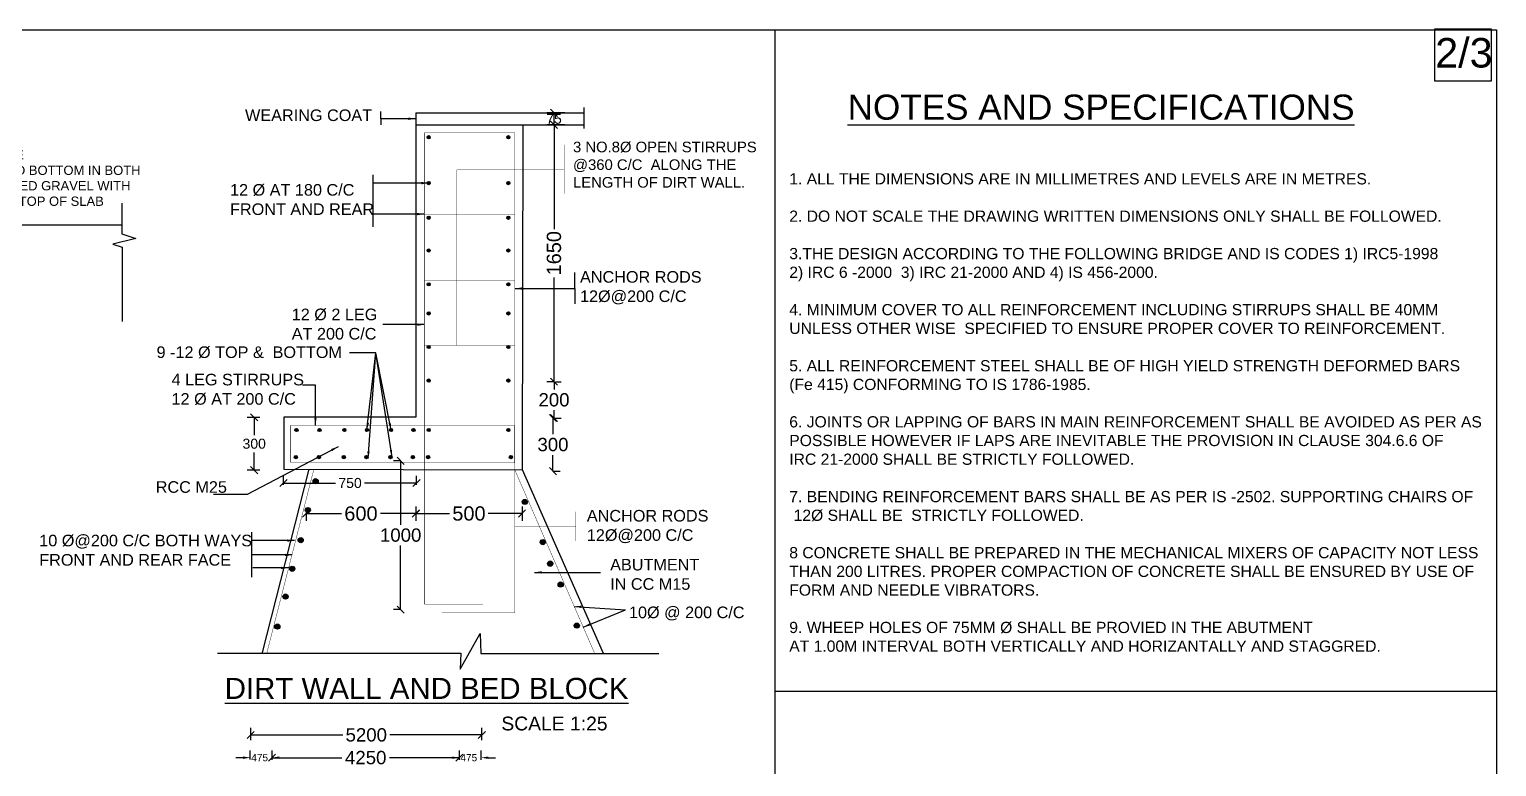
# Model space of a CAD drawing. Header units: inches. Extents: x 19265.7 to 19362, y 19045.1 to 19108.4.
# Drawn here: x 19325.24 to 19361.94, y 19089.98 to 19108.45 of the extents above; entities that cross this region are included whole.
import ezdxf

# ---------------------------------------------------------------- set-up
doc = ezdxf.new("R2010")
doc.units = ezdxf.units.IN
doc.header["$MEASUREMENT"] = 0
for name, color, linetype in [('DIMENSION', 255, 'Continuous'), ('DRAWING', 2, 'Continuous'), ('HATCH', 7, 'Continuous'), ('TEXT', 255, 'Continuous')]:
    doc.layers.add(name, color=color, linetype=linetype)
doc.styles.get("Standard").update_dxf_attribs({"font": 'arial.ttf'})
doc.dimstyles.get("Standard").update_dxf_attribs({"dimtxt": 0.18, "dimasz": 0.18, "dimexe": 0.18, "dimexo": 0.0625, "dimgap": 0.09, "dimtad": 0, "dimtih": 1, "dimtoh": 1, "dimdec": 4, "dimzin": 0, "dimdsep": 46, "dimtxsty": 'Standard', "dimcen": 0.09, "dimadec": 0, "dimazin": 0, "dimtfac": 1, "dimtdec": 4, "dimtofl": 0, "dimtmove": 0, "dimatfit": 3, "dimfxl": 1, "dimtolj": 1, "dimtzin": 0, "dimarcsym": 0})

# ---------------------------------------------------------------- blocks, each defined once
blk = doc.blocks.new('_Oblique')
at = {"color": 0, "linetype": 'ByBlock', "lineweight": -2}
blk.add_line((-0.5, -0.5), (0.5, 0.5), dxfattribs=at)
blk = doc.blocks.new('*D67')
at = {"layer": 'Defpoints', "color": 0, "transparency": 16777216}
for p in [(19338.284, 19098.713), (19338.339, 19098.713), (19338.284, 19097.382)]:
    blk.add_point(p, dxfattribs=at)
at = {"layer": 'DIMENSION', "color": 0, "lineweight": -2, "transparency": 16777216}
for p, q in [((19338.339, 19098.713), (19338.339, 19098.308)), ((19338.346, 19098.713), (19338.519, 19098.713)), ((19338.339, 19097.382), (19338.339, 19097.787)), ((19338.346, 19097.382), (19338.519, 19097.382))]:
    blk.add_line(p, q, dxfattribs=at)
at = {"layer": 'DIMENSION', "color": 0, "lineweight": -2, "transparency": 16777216, "xscale": 0.18, "yscale": 0.18, "zscale": 0.18}
for p, rotation in [((19338.339, 19098.713), 90), ((19338.339, 19097.382), 270)]:
    blk.add_blockref('_Oblique', p, dxfattribs=dict(at, rotation=rotation))
at = {"layer": 'DIMENSION', "color": 0, "transparency": 16777216, "insert": (19338.339, 19098.048), "char_height": 0.3333, "attachment_point": 5}
blk.add_mtext('\\A1;300', dxfattribs=at)
blk = doc.blocks.new('*D68')
at = {"layer": 'Defpoints', "color": 0, "transparency": 16777216}
for p in [(19338.339, 19099.623), (19338.365, 19099.623), (19338.339, 19098.713)]:
    blk.add_point(p, dxfattribs=at)
at = {"layer": 'DIMENSION', "color": 0, "lineweight": -2, "transparency": 16777216}
for p, q in [((19338.365, 19099.623), (19338.365, 19099.428)), ((19338.401, 19099.623), (19338.545, 19099.623)), ((19338.365, 19098.713), (19338.365, 19098.908)), ((19338.401, 19098.713), (19338.545, 19098.713))]:
    blk.add_line(p, q, dxfattribs=at)
at = {"layer": 'DIMENSION', "color": 0, "lineweight": -2, "transparency": 16777216, "xscale": 0.18, "yscale": 0.18, "zscale": 0.18}
for p, rotation in [((19338.365, 19099.623), 90), ((19338.365, 19098.713), 270)]:
    blk.add_blockref('_Oblique', p, dxfattribs=dict(at, rotation=rotation))
at = {"layer": 'DIMENSION', "color": 0, "transparency": 16777216, "insert": (19338.365, 19099.168), "char_height": 0.3333, "attachment_point": 5}
blk.add_mtext('\\A1;200', dxfattribs=at)
blk = doc.blocks.new('*D69')
at = {"layer": 'Defpoints', "color": 0, "transparency": 16777216}
for p in [(19338.365, 19106.056), (19338.412, 19106.056), (19338.414, 19099.623)]:
    blk.add_point(p, dxfattribs=at)
at = {"layer": 'DIMENSION', "color": 0, "lineweight": -2, "transparency": 16777216}
for p, q in [((19338.349, 19106.056), (19338.185, 19106.056)), ((19338.365, 19106.056), (19338.365, 19103.446)), ((19338.365, 19099.623), (19338.365, 19102.234)), ((19338.352, 19099.623), (19338.185, 19099.623))]:
    blk.add_line(p, q, dxfattribs=at)
at = {"layer": 'DIMENSION', "color": 0, "lineweight": -2, "transparency": 16777216, "xscale": 0.18, "yscale": 0.18, "zscale": 0.18}
for p, rotation in [((19338.365, 19106.056), 90), ((19338.365, 19099.623), 270)]:
    blk.add_blockref('_Oblique', p, dxfattribs=dict(at, rotation=rotation))
at = {"layer": 'DIMENSION', "color": 0, "transparency": 16777216, "insert": (19338.365, 19102.84), "char_height": 0.3571, "attachment_point": 5, "rotation": 90}
blk.add_mtext('\\A1;1650', dxfattribs=at)
blk = doc.blocks.new('*D70')
at = {"layer": 'Defpoints', "color": 0, "transparency": 16777216}
for p in [(19338.365, 19106.353), (19338.7, 19106.353), (19338.7, 19106.056)]:
    blk.add_point(p, dxfattribs=at)
at = {"layer": 'DIMENSION', "color": 0, "lineweight": -2, "transparency": 16777216}
for p, q in [((19338.638, 19106.353), (19338.185, 19106.353)), ((19338.638, 19106.056), (19338.185, 19106.056)), ((19338.365, 19106.056), (19338.365, 19106.353))]:
    blk.add_line(p, q, dxfattribs=at)
at = {"layer": 'DIMENSION', "color": 0, "lineweight": -2, "transparency": 16777216, "xscale": 0.18, "yscale": 0.18, "zscale": 0.18}
for p, rotation in [((19338.365, 19106.353), 90), ((19338.365, 19106.056), 270)]:
    blk.add_blockref('_Oblique', p, dxfattribs=dict(at, rotation=rotation))
at = {"layer": 'DIMENSION', "color": 0, "transparency": 16777216, "insert": (19338.365, 19106.205), "char_height": 0.25, "attachment_point": 5}
blk.add_mtext('\\A1;75', dxfattribs=at)
blk = doc.blocks.new('*D71')
at = {"layer": 'Defpoints', "color": 0, "transparency": 16777216}
for p in [(19331.071, 19098.731), (19330.866, 19097.407), (19331.071, 19097.407)]:
    blk.add_point(p, dxfattribs=at)
at = {"layer": 'DIMENSION', "color": 0, "lineweight": -2, "transparency": 16777216}
for p, q in [((19331.008, 19098.731), (19330.686, 19098.731)), ((19330.866, 19098.731), (19330.866, 19098.287)), ((19330.866, 19097.407), (19330.866, 19097.851)), ((19331.008, 19097.407), (19330.686, 19097.407))]:
    blk.add_line(p, q, dxfattribs=at)
at = {"layer": 'DIMENSION', "color": 0, "lineweight": -2, "transparency": 16777216, "xscale": 0.18, "yscale": 0.18, "zscale": 0.18}
for p, rotation in [((19330.866, 19098.731), 90), ((19330.866, 19097.407), 270)]:
    blk.add_blockref('_Oblique', p, dxfattribs=dict(at, rotation=rotation))
at = {"layer": 'DIMENSION', "color": 0, "transparency": 16777216, "insert": (19330.866, 19098.069), "char_height": 0.25, "attachment_point": 5}
blk.add_mtext('\\A1;300', dxfattribs=at)
blk = doc.blocks.new('*D72')
at = {"layer": 'Defpoints', "color": 0, "transparency": 16777216}
for p in [(19331.599, 19096.975), (19334.928, 19097.086), (19334.928, 19096.975)]:
    blk.add_point(p, dxfattribs=at)
at = {"layer": 'DIMENSION', "color": 0, "lineweight": -2, "transparency": 16777216}
for p, q in [((19331.599, 19097.037), (19331.599, 19097.266)), ((19334.928, 19097.037), (19334.928, 19097.266)), ((19331.599, 19097.086), (19332.899, 19097.086)), ((19334.928, 19097.086), (19333.628, 19097.086))]:
    blk.add_line(p, q, dxfattribs=at)
at = {"layer": 'DIMENSION', "color": 0, "lineweight": -2, "transparency": 16777216, "xscale": 0.18, "yscale": 0.18, "zscale": 0.18, "rotation": 180}
blk.add_blockref('_Oblique', (19331.599, 19097.086), dxfattribs=at)
at = {"layer": 'DIMENSION', "color": 0, "lineweight": -2, "transparency": 16777216, "xscale": 0.18, "yscale": 0.18, "zscale": 0.18}
blk.add_blockref('_Oblique', (19334.928, 19097.086), dxfattribs=at)
at = {"layer": 'DIMENSION', "color": 0, "transparency": 16777216, "insert": (19333.264, 19097.086), "char_height": 0.25, "attachment_point": 5}
blk.add_mtext('\\A1;750', dxfattribs=at)
blk = doc.blocks.new('*D73')
at = {"layer": 'Defpoints', "color": 0, "transparency": 16777216}
for p in [(19334.594, 19097.644), (19334.529, 19093.917), (19334.594, 19093.917)]:
    blk.add_point(p, dxfattribs=at)
at = {"layer": 'DIMENSION', "color": 0, "lineweight": -2, "transparency": 16777216}
for p, q in [((19334.532, 19097.644), (19334.349, 19097.644)), ((19334.529, 19097.644), (19334.529, 19096.041)), ((19334.529, 19093.917), (19334.529, 19095.52)), ((19334.532, 19093.917), (19334.349, 19093.917))]:
    blk.add_line(p, q, dxfattribs=at)
at = {"layer": 'DIMENSION', "color": 0, "lineweight": -2, "transparency": 16777216, "xscale": 0.18, "yscale": 0.18, "zscale": 0.18}
for p, rotation in [((19334.529, 19097.644), 90), ((19334.529, 19093.917), 270)]:
    blk.add_blockref('_Oblique', p, dxfattribs=dict(at, rotation=rotation))
at = {"layer": 'DIMENSION', "color": 0, "transparency": 16777216, "insert": (19334.529, 19095.781), "char_height": 0.3333, "attachment_point": 5}
blk.add_mtext('\\A1;1000', dxfattribs=at)
blk = doc.blocks.new('*D74')
at = {"layer": 'Defpoints', "color": 0, "transparency": 16777216}
for p in [(19332.164, 19096.508), (19334.909, 19096.508), (19334.909, 19096.321)]:
    blk.add_point(p, dxfattribs=at)
at = {"layer": 'DIMENSION', "color": 0, "lineweight": -2, "transparency": 16777216}
for p, q in [((19332.164, 19096.446), (19332.164, 19096.141)), ((19332.164, 19096.321), (19333.051, 19096.321)), ((19334.909, 19096.321), (19334.021, 19096.321)), ((19334.909, 19096.446), (19334.909, 19096.141))]:
    blk.add_line(p, q, dxfattribs=at)
at = {"layer": 'DIMENSION', "color": 0, "lineweight": -2, "transparency": 16777216, "xscale": 0.18, "yscale": 0.18, "zscale": 0.18, "rotation": 180}
blk.add_blockref('_Oblique', (19332.164, 19096.321), dxfattribs=at)
at = {"layer": 'DIMENSION', "color": 0, "lineweight": -2, "transparency": 16777216, "xscale": 0.18, "yscale": 0.18, "zscale": 0.18}
blk.add_blockref('_Oblique', (19334.909, 19096.321), dxfattribs=at)
at = {"layer": 'DIMENSION', "color": 0, "transparency": 16777216, "insert": (19333.536, 19096.321), "char_height": 0.3571, "attachment_point": 5}
blk.add_mtext('\\A1;600', dxfattribs=at)
blk = doc.blocks.new('*D75')
at = {"layer": 'Defpoints', "color": 0, "transparency": 16777216}
for p in [(19334.909, 19096.563), (19337.566, 19096.563), (19337.566, 19096.322)]:
    blk.add_point(p, dxfattribs=at)
at = {"layer": 'DIMENSION', "color": 0, "lineweight": -2, "transparency": 16777216}
for p, q in [((19334.909, 19096.5), (19334.909, 19096.142)), ((19337.566, 19096.5), (19337.566, 19096.142)), ((19334.909, 19096.322), (19335.754, 19096.322)), ((19337.566, 19096.322), (19336.721, 19096.322))]:
    blk.add_line(p, q, dxfattribs=at)
at = {"layer": 'DIMENSION', "color": 0, "lineweight": -2, "transparency": 16777216, "xscale": 0.18, "yscale": 0.18, "zscale": 0.18, "rotation": 180}
blk.add_blockref('_Oblique', (19334.909, 19096.322), dxfattribs=at)
at = {"layer": 'DIMENSION', "color": 0, "lineweight": -2, "transparency": 16777216, "xscale": 0.18, "yscale": 0.18, "zscale": 0.18}
blk.add_blockref('_Oblique', (19337.566, 19096.322), dxfattribs=at)
at = {"layer": 'DIMENSION', "color": 0, "transparency": 16777216, "insert": (19336.237, 19096.322), "char_height": 0.3571, "attachment_point": 5}
blk.add_mtext('\\A1;500', dxfattribs=at)
blk = doc.blocks.new('*D84')
at = {"layer": 'Defpoints', "color": 0, "transparency": 16777216}
for p in [(19336.561, 19090.779), (19330.778, 19090.587), (19336.561, 19090.587)]:
    blk.add_point(p, dxfattribs=at)
at = {"layer": 'DIMENSION', "color": 0, "lineweight": -2, "transparency": 16777216}
for p, q in [((19330.778, 19090.649), (19330.778, 19090.959)), ((19330.778, 19090.779), (19333.082, 19090.779)), ((19336.561, 19090.779), (19334.257, 19090.779)), ((19336.561, 19090.649), (19336.561, 19090.959))]:
    blk.add_line(p, q, dxfattribs=at)
at = {"layer": 'DIMENSION', "color": 0, "lineweight": -2, "transparency": 16777216, "xscale": 0.18, "yscale": 0.18, "zscale": 0.18, "rotation": 180}
blk.add_blockref('_Oblique', (19330.778, 19090.779), dxfattribs=at)
at = {"layer": 'DIMENSION', "color": 0, "lineweight": -2, "transparency": 16777216, "xscale": 0.18, "yscale": 0.18, "zscale": 0.18}
blk.add_blockref('_Oblique', (19336.561, 19090.779), dxfattribs=at)
at = {"layer": 'DIMENSION', "color": 0, "transparency": 16777216, "insert": (19333.669, 19090.779), "char_height": 0.3333, "attachment_point": 5}
blk.add_mtext('\\A1;5200', dxfattribs=at)
blk = doc.blocks.new('*D85')
at = {"layer": 'Defpoints', "color": 0, "transparency": 16777216}
for p in [(19331.312, 19090.092), (19335.998, 19090.21), (19335.998, 19090.092)]:
    blk.add_point(p, dxfattribs=at)
at = {"layer": 'DIMENSION', "color": 0, "lineweight": -2, "transparency": 16777216}
for p, q in [((19331.312, 19090.155), (19331.312, 19090.39)), ((19335.998, 19090.155), (19335.998, 19090.39)), ((19331.312, 19090.21), (19333.061, 19090.21)), ((19335.998, 19090.21), (19334.248, 19090.21))]:
    blk.add_line(p, q, dxfattribs=at)
at = {"layer": 'DIMENSION', "color": 0, "lineweight": -2, "transparency": 16777216, "xscale": 0.18, "yscale": 0.18, "zscale": 0.18, "rotation": 180}
blk.add_blockref('_Oblique', (19331.312, 19090.21), dxfattribs=at)
at = {"layer": 'DIMENSION', "color": 0, "lineweight": -2, "transparency": 16777216, "xscale": 0.18, "yscale": 0.18, "zscale": 0.18}
blk.add_blockref('_Oblique', (19335.998, 19090.21), dxfattribs=at)
at = {"layer": 'DIMENSION', "color": 0, "transparency": 16777216, "insert": (19333.655, 19090.21), "char_height": 0.3333, "attachment_point": 5}
blk.add_mtext('\\A1;4250', dxfattribs=at)
blk = doc.blocks.new('*D86')
at = {"layer": 'Defpoints', "color": 0, "transparency": 16777216}
for p in [(19335.998, 19090.097), (19336.543, 19090.209), (19336.543, 19090.097)]:
    blk.add_point(p, dxfattribs=at)
at = {"layer": 'DIMENSION', "color": 0, "lineweight": -2, "transparency": 16777216}
for p, q in [((19335.998, 19090.16), (19335.998, 19090.389)), ((19336.543, 19090.16), (19336.543, 19090.389)), ((19335.818, 19090.209), (19335.638, 19090.209)), ((19336.723, 19090.209), (19336.903, 19090.209))]:
    blk.add_line(p, q, dxfattribs=at)
at = {"layer": 'DIMENSION', "color": 0, "transparency": 16777216}
for points in [[(19335.818, 19090.239), (19335.818, 19090.179), (19335.998, 19090.209)], [(19336.723, 19090.239), (19336.723, 19090.179), (19336.543, 19090.209)]]:
    blk.add_solid(points, dxfattribs=at)
at = {"layer": 'DIMENSION', "color": 0, "transparency": 16777216, "insert": (19336.234, 19090.209), "char_height": 0.18, "attachment_point": 5}
blk.add_mtext('\\A1;475', dxfattribs=at)
blk = doc.blocks.new('*D87')
at = {"layer": 'Defpoints', "color": 0, "transparency": 16777216}
for p in [(19330.766, 19090.099), (19331.312, 19090.21), (19331.312, 19090.099)]:
    blk.add_point(p, dxfattribs=at)
at = {"layer": 'DIMENSION', "color": 0, "lineweight": -2, "transparency": 16777216}
for p, q in [((19330.766, 19090.161), (19330.766, 19090.39)), ((19331.312, 19090.161), (19331.312, 19090.39)), ((19330.586, 19090.21), (19330.406, 19090.21)), ((19331.492, 19090.21), (19331.672, 19090.21))]:
    blk.add_line(p, q, dxfattribs=at)
at = {"layer": 'DIMENSION', "color": 0, "transparency": 16777216}
for points in [[(19330.586, 19090.24), (19330.586, 19090.18), (19330.766, 19090.21)], [(19331.492, 19090.24), (19331.492, 19090.18), (19331.312, 19090.21)]]:
    blk.add_solid(points, dxfattribs=at)
at = {"layer": 'DIMENSION', "color": 0, "transparency": 16777216, "insert": (19331.002, 19090.21), "char_height": 0.18, "attachment_point": 5}
blk.add_mtext('\\A1;475', dxfattribs=at)

msp = doc.modelspace()

# ---------------------------------------------------------------- hatches: boundary and pattern name
at = {"layer": 'HATCH'}
for points in [[(19335.27131, 19105.74484, 1), (19335.1896, 19105.74484, 1)], [(19337.26406, 19105.74484, 1), (19337.18235, 19105.74484, 1)], [(19335.27131, 19104.59582, 1), (19335.1896, 19104.59582, 1)], [(19337.26406, 19104.59582, 1), (19337.18235, 19104.59582, 1)], [(19335.27131, 19103.72842, 1), (19335.1896, 19103.72842, 1)], [(19337.26406, 19103.72842, 1), (19337.18235, 19103.72842, 1)], [(19335.27131, 19102.90847, 1), (19335.1896, 19102.90847, 1)], [(19337.26406, 19102.90847, 1), (19337.18235, 19102.90847, 1)], [(19335.27131, 19102.06135, 1), (19335.1896, 19102.06135, 1)], [(19337.26406, 19102.06135, 1), (19337.18235, 19102.06135, 1)], [(19335.27131, 19101.33314, 1), (19335.1896, 19101.33314, 1)], [(19337.26406, 19101.33314, 1), (19337.18235, 19101.33314, 1)], [(19335.27131, 19100.49193, 1), (19335.1896, 19100.49193, 1)], [(19337.26406, 19100.49193, 1), (19337.18235, 19100.49193, 1)], [(19335.27131, 19099.65254, 1), (19335.1896, 19099.65254, 1)], [(19337.26406, 19099.65254, 1), (19337.18235, 19099.65254, 1)], [(19331.96295, 19098.41349, 1), (19331.88124, 19098.41349, 1)], [(19332.53998, 19098.41349, 1), (19332.45827, 19098.41349, 1)], [(19333.16197, 19098.41349, 1), (19333.08027, 19098.41349, 1)], [(19333.72803, 19098.41349, 1), (19333.64632, 19098.41349, 1)], [(19334.32897, 19098.41349, 1), (19334.24726, 19098.41349, 1)], [(19334.88966, 19098.41349, 1), (19334.80795, 19098.41349, 1)], [(19335.27131, 19098.41349, 1), (19335.1896, 19098.41349, 1)], [(19337.26406, 19098.41349, 1), (19337.18235, 19098.41349, 1)], [(19331.94781, 19097.7348, 1), (19331.8661, 19097.7348, 1)], [(19332.52484, 19097.7348, 1), (19332.44313, 19097.7348, 1)], [(19333.14683, 19097.7348, 1), (19333.06513, 19097.7348, 1)], [(19333.71289, 19097.7348, 1), (19333.63118, 19097.7348, 1)], [(19334.31383, 19097.7348, 1), (19334.23212, 19097.7348, 1)], [(19334.87452, 19097.7348, 1), (19334.79281, 19097.7348, 1)], [(19335.25617, 19097.7348, 1), (19335.17446, 19097.7348, 1)], [(19337.32697, 19097.7348, 1), (19337.24526, 19097.7348, 1)]]:
    msp.add_hatch(color=256, dxfattribs=at).paths.add_polyline_path(points)
h = msp.add_hatch(color=256, dxfattribs=at)
edge = h.paths.add_edge_path()
edge.add_arc((19332.40253, 19097.13247), 0.0645, 0, 360)
h = msp.add_hatch(color=256, dxfattribs=at)
edge = h.paths.add_edge_path()
edge.add_arc((19337.63455, 19096.6134), 0.0645, 0, 360)
h = msp.add_hatch(color=256, dxfattribs=at)
edge = h.paths.add_edge_path()
edge.add_arc((19332.20738, 19096.40994), 0.0645, 0, 360)
h = msp.add_hatch(color=256, dxfattribs=at)
edge = h.paths.add_edge_path()
edge.add_arc((19332.02903, 19095.65599), 0.0645, 0, 360)
h = msp.add_hatch(color=256, dxfattribs=at)
edge = h.paths.add_edge_path()
edge.add_arc((19338.08666, 19095.60583), 0.0645, 0, 360)
h = msp.add_hatch(color=256, dxfattribs=at)
edge = h.paths.add_edge_path()
edge.add_arc((19338.26954, 19095.06671), 0.0645, 0, 360)
h = msp.add_hatch(color=256, dxfattribs=at)
edge = h.paths.add_edge_path()
edge.add_arc((19331.81794, 19094.9393), 0.0645, 0, 360)
h = msp.add_hatch(color=256, dxfattribs=at)
edge = h.paths.add_edge_path()
edge.add_arc((19331.65047, 19094.24231), 0.0645, 0, 360)
h = msp.add_hatch(color=256, dxfattribs=at)
edge = h.paths.add_edge_path()
edge.add_arc((19338.53093, 19094.54462), 0.0645, 0, 360)
h = msp.add_hatch(color=256, dxfattribs=at)
edge = h.paths.add_edge_path()
edge.add_arc((19331.44551, 19093.49105), 0.0645, 0, 360)
h = msp.add_hatch(color=256, dxfattribs=at)
edge = h.paths.add_edge_path()
edge.add_arc((19338.93514, 19093.5162), 0.0645, 0, 360)

# ---------------------------------------------------------------- linework, layer by layer
at = {"layer": 'DIMENSION'}
for points in [[(19343.88602, 19108.4331), (19343.88602, 19091.87621)], [(19343.88602, 19091.87621), (19361.94423, 19091.87621)]]:
    msp.add_lwpolyline(points, dxfattribs=at)
msp.add_lwpolyline([(19361.81512, 19108.44603), (19360.39258, 19108.44603), (19360.39258, 19107.15405), (19361.81512, 19107.15405)], close=True, dxfattribs=at)
at = {"layer": 'DIMENSION', "ltscale": 0.02}
msp.add_lwpolyline([(19343.88602, 19091.87621), (19343.88602, 19058.66706)], dxfattribs=at)
at = {"layer": 'DRAWING'}
msp.add_line((19338.88751, 19101.95514), (19338.88751, 19102.36044), dxfattribs=at)
msp.add_lwpolyline([(19361.94423, 19045.12123), (19265.7442, 19045.12123), (19265.7442, 19108.4331), (19361.94423, 19108.4331)], close=True, dxfattribs=at)
for points in [[(19334.03325, 19106.20783), (19334.03325, 19106.39248)], [(19334.90537, 19106.35288), (19334.90537, 19098.73865), (19331.60415, 19098.73865), (19331.60415, 19097.43517), (19337.57489, 19097.41515)], [(19334.90537, 19106.35288), (19339.11304, 19106.35288)], [(19334.90537, 19106.05641), (19337.59581, 19106.05641)], [(19334.90537, 19106.05641), (19339.11304, 19106.05641)], [(19339.60278, 19092.81515), (19337.57489, 19097.41515), (19337.59581, 19106.05641)], [(19333.83494, 19104.80368), (19333.83494, 19103.4987)], [(19327.55133, 19104.0915), (19327.55133, 19103.32234), (19327.90233, 19103.21), (19327.33119, 19103.06591), (19327.56566, 19102.98787), (19327.56566, 19101.13474)], [(19324.92698, 19103.54925), (19327.55133, 19103.54925)], [(19331.06102, 19092.80953), (19332.24343, 19097.43303)], [(19330.79868, 19095.85627), (19330.79868, 19094.73327)], [(19329.95067, 19092.82965), (19336.03667, 19092.82965), (19336.01673, 19092.42338), (19336.51521, 19093.31979), (19336.53515, 19092.81515), (19340.99043, 19092.81515)]]:
    msp.add_lwpolyline(points, dxfattribs=at)
at = {"layer": 'DRAWING', "color": 0}
msp.add_lwpolyline([(19339.11304, 19106.48587), (19339.11304, 19105.96227)], dxfattribs=at)
at = {"layer": 'DRAWING', "const_width": 0.01}
for points in [[(19335.12162, 19094.05585), (19335.12162, 19105.85674), (19337.38427, 19105.85674), (19337.38427, 19093.83535), (19335.55193, 19093.83535)], [(19335.93168, 19100.53125), (19335.93168, 19104.92621), (19338.61992, 19104.92621), (19338.61992, 19104.33398), (19338.61992, 19105.55494)], [(19335.12162, 19103.81972), (19337.38427, 19103.81972)], [(19335.12162, 19102.15145), (19337.38427, 19102.15145)], [(19335.12162, 19100.53245), (19337.38427, 19100.53245)], [(19337.38427, 19097.58572), (19337.37575, 19097.60604)], [(19331.18187, 19092.82965), (19332.35903, 19097.43264)], [(19339.3765, 19092.83429), (19337.38427, 19097.41579)], [(19337.38427, 19095.99205), (19338.913, 19095.99205), (19338.913, 19096.3655), (19338.913, 19095.63801)], [(19335.12162, 19094.05585), (19336.58598, 19094.05585)]]:
    msp.add_lwpolyline(points, dxfattribs=at)
msp.add_lwpolyline([(19331.76893, 19098.52627), (19337.37575, 19098.52627), (19337.37575, 19097.60604), (19331.76893, 19097.60604)], close=True, dxfattribs=at)
at = {"layer": 'DRAWING'}
for centre in [(19335.23045, 19105.74484), (19337.22321, 19105.74484), (19335.23045, 19104.59582), (19337.22321, 19104.59582), (19335.23045, 19103.72842), (19337.22321, 19103.72842), (19335.23045, 19102.90847), (19337.22321, 19102.90847), (19335.23045, 19102.06135), (19337.22321, 19102.06135), (19335.23045, 19101.33314), (19337.22321, 19101.33314), (19335.23045, 19100.49193), (19337.22321, 19100.49193), (19335.23045, 19099.65254), (19337.22321, 19099.65254), (19331.9221, 19098.41349), (19332.49913, 19098.41349), (19333.12112, 19098.41349), (19333.68717, 19098.41349), (19334.28811, 19098.41349), (19334.8488, 19098.41349), (19335.23045, 19098.41349), (19337.22321, 19098.41349), (19331.90696, 19097.7348), (19332.48399, 19097.7348), (19333.10598, 19097.7348), (19333.67203, 19097.7348), (19334.27297, 19097.7348), (19334.83367, 19097.7348), (19335.21531, 19097.7348), (19337.28611, 19097.7348)]:
    msp.add_circle(centre, 0.04085, dxfattribs=at)
at = {"layer": 'HATCH'}
for centre in [(19332.40253, 19097.13247), (19337.63455, 19096.6134), (19332.20738, 19096.40994), (19332.02903, 19095.65599), (19338.08514, 19095.60596), (19338.27003, 19095.06788), (19331.81794, 19094.9393), (19331.65047, 19094.24231), (19338.53093, 19094.54462), (19331.44551, 19093.49105), (19338.93514, 19093.5162)]:
    msp.add_circle(centre, 0.0645, dxfattribs=at)

# ---------------------------------------------------------------- texts
at = {"layer": 'TEXT'}
for s, height, p in [('%%UDIRT WALL AND BED BLOCK', 0.5268042, (19330.12859, 19091.68132)), ('SCALE 1:25', 0.3456, (19337.04812, 19090.89242))]:
    msp.add_text(s, height=height, dxfattribs=at).set_placement(p)
for s, insert, char_height, width, attachment_point in [('2/3', (19361.12505, 19108.22868), 0.739278, 31.683339, 2), ('{\\LNOTES AND SPECIFICATIONS}', (19352.04995, 19106.81151), 0.6283862, 26.9308381, 2), ('{\\fArial|b0|i0|c0|p32;WEARING COAT}', (19330.6375, 19106.44007), 0.290304, 7.6778496, 1), ('{\\fArial|b0|i0|c0|p32;APPROACH SLAB IN RCC M30 GRADE\\PWITH 12 TOR AT 150 C/C ON TOP AND BOTTOM IN BOTH\\PWAYS OVER 225 TH WELL COMPACTED GRAVEL WITH\\P75TH WEARING COAT IN CC M30 ON TOP OF SLAB}', (19319.19091, 19105.42002), 0.2322432, 8.9162552, 1), ('{\\H0.9996x;3 NO.8Ø OPEN STIRRUPS\\P@360 C/C  ALONG THE\\PLENGTH OF DIRT WALL.}', (19338.84007, 19105.63304), 0.265625, 6.5261722, 1), ('{\\fArial|b0|i0|c0|p32;12 Ø AT 180 C/C\\PFRONT AND REAR}', (19330.26173, 19104.57153), 0.290304, 7.6778496, 1), ('{\\fArial|b0|i0|c0|p32;ANCHOR RODS\\P12Ø@200 C/C}', (19339.01532, 19102.3924), 0.290304, 7.6778496, 1), ('{\\fArial|b0|i0|c0|p32;12 Ø }2 LEG\\PAT 200 C/C', (19331.80486, 19101.45323), 0.290304, 7.6778496, 1), ('{\\fArial|b0|i0|c0|p32;9 -12 Ø TOP &\\fMS Shell Dlg|b0|i0|c0|p32; } BOTTOM', (19328.42366, 19100.50724), 0.290304, 10.0321006, 1), ('{\\fArial|b0|i0|c0|p32;4 LEG STIRRUPS\\P12 Ø }AT 200 C/C', (19328.79866, 19099.8218), 0.290304, 7.6778496, 1), ('{\\fArial|b0|i0|c0|p32;RCC M25}', (19328.40361, 19097.13184), 0.290304, 10.0321006, 1), ('{\\fArial|b0|i0|c0|p32;ANCHOR RODS\\P12Ø@200 C/C}', (19339.18669, 19096.41265), 0.290304, 7.6778496, 1), ('{\\fArial|b0|i0|c0|p32;10 Ø@200 C/C BOTH WAYS\\PFRONT AND REAR FACE}', (19325.48929, 19095.79162), 0.290304, 7.6778496, 1), ('{\\fArial|b0|i0|c0|p32;ABUTMENT\\PIN CC M15}', (19339.76982, 19095.18752), 0.290304, 7.6778496, 1), ('{\\fArial|b0|i0|c0|p32;10Ø @ 200 C/C}', (19340.24042, 19093.99325), 0.290304, 7.6778496, 1)]:
    msp.add_mtext(s, dxfattribs=dict(at, insert=insert, char_height=char_height, width=width, attachment_point=attachment_point))
at = {"layer": 'TEXT', "color": 7, "insert": (19344.2499, 19104.84373), "char_height": 0.2807605, "width": 18.7239715, "attachment_point": 1}
msp.add_mtext('\\pt2.24609;1. ALL THE DIMENSIONS ARE IN MILLIMETRES AND LEVELS ARE IN METRES.\\P\\P2. DO NOT SCALE THE DRAWING WRITTEN DIMENSIONS ONLY SHALL BE FOLLOWED.\\P\\P3.THE DESIGN ACCORDING TO THE FOLLOWING BRIDGE AND IS CODES 1) IRC5-1998 \\P2) IRC 6 -2000  3) IRC 21-2000 AND 4) IS 456-2000.\\P\\P4. MINIMUM COVER TO ALL REINFORCEMENT INCLUDING STIRRUPS SHALL BE 40MM \\PUNLESS OTHER WISE  SPECIFIED TO ENSURE PROPER COVER TO REINFORCEMENT.\\P\\P5. ALL REINFORCEMENT STEEL SHALL BE OF HIGH YIELD STRENGTH DEFORMED BARS \\P(Fe 415) CONFORMING TO IS 1786-1985.\\P\\P6. JOINTS OR LAPPING OF BARS IN MAIN REINFORCEMENT SHALL BE AVOIDED AS PER AS  \\PPOSSIBLE HOWEVER IF LAPS ARE INEVITABLE THE PROVISION IN CLAUSE 304.6.6 OF \\PIRC 21-2000 SHALL BE STRICTLY FOLLOWED.\\P\\ptz;\\P7. BENDING REINFORCEMENT BARS SHALL BE AS PER IS -2502. SUPPORTING CHAIRS OF\\P 12{\\fArial|b0|i0|c0|p32;Ø SHALL BE  STRICTLY FOLLOWED.\\P}\\P8 CONCRETE SHALL BE PREPARED IN THE MECHANICAL MIXERS OF CAPACITY NOT LESS \\PTHAN 200 LITRES. PROPER COMPACTION OF CONCRETE SHALL BE ENSURED BY USE OF \\PFORM AND NEEDLE VIBRATORS.\\P\\P9. WHEEP HOLES OF 75MM {\\fArial|b0|i0|c0|p32;Ø SHALL BE PROVIED IN THE ABUTMENT\\PAT 1.00M INTERVAL BOTH VERTICALLY AND HORIZANTALLY AND STAGGRED.}', dxfattribs=at)

# ---------------------------------------------------------------- dimensions: what is measured, and where the dimension line sits
at = {"layer": 'DIMENSION'}
dim = msp.add_linear_dim(base=(19338.36523, 19106.35288), p1=(19338.70038, 19106.05641), p2=(19338.70038, 19106.35288), angle=90, text='75', dimstyle='Standard', override={"dimtxt": 0.25, "dimblk1": 'Oblique', "dimblk2": 'Oblique', "dimsah": 1}, dxfattribs=at)
dim.commit()
dim.dimension.update_dxf_attribs({"geometry": '*D70', "text_midpoint": (19338.36523, 19106.20465), "dimtype": 160})
dim = msp.add_linear_dim(base=(19338.36523, 19106.05641), p1=(19338.41417, 19099.62294), p2=(19338.41155, 19106.05641), angle=90, text='1650', dimstyle='Standard', override={"dimtxt": 0.357143, "dimblk1": 'Oblique', "dimblk2": 'Oblique', "dimsah": 1}, dxfattribs=at)
dim.commit()
dim.dimension.update_dxf_attribs({"geometry": '*D69', "text_midpoint": (19338.36523, 19102.83968), "text_rotation": 90})
for base, p1, p2, text, override, picture, middle in [((19338.36523, 19099.62294), (19338.33853, 19098.71301), (19338.33853, 19099.62294), '200', {"dimtxt": 0.333333, "dimblk1": 'Oblique', "dimblk2": 'Oblique', "dimsah": 1}, '*D68', (19338.36523, 19099.16797)), ((19330.86601, 19097.40733), (19331.07085, 19098.7311), (19331.07085, 19097.40733), '300', {"dimtxt": 0.25, "dimblk1": 'Oblique', "dimblk2": 'Oblique', "dimsah": 1}, '*D71', (19330.86601, 19098.06922)), ((19338.33853, 19098.71301), (19338.28391, 19097.38213), (19338.28391, 19098.71301), '300', {"dimtxt": 0.333333, "dimblk1": 'Oblique', "dimblk2": 'Oblique', "dimsah": 1}, '*D67', (19338.33853, 19098.04757)), ((19334.52881, 19093.91718), (19334.59428, 19097.64389), (19334.59428, 19093.91718), '1000', {"dimtxt": 0.333333, "dimblk1": 'Oblique', "dimblk2": 'Oblique', "dimsah": 1}, '*D73', (19334.52881, 19095.78054))]:
    dim = msp.add_linear_dim(base=base, p1=p1, p2=p2, angle=90, text=text, dimstyle='Standard', override=override, dxfattribs=at)
    dim.commit()
    dim.dimension.update_dxf_attribs({"geometry": picture, "text_midpoint": middle})
for base, p1, p2, text, override, picture, middle in [((19334.92845, 19097.08646), (19331.59906, 19096.97484), (19334.92845, 19096.97484), '750', {"dimtxt": 0.25, "dimblk1": 'Oblique', "dimblk2": 'Oblique', "dimsah": 1}, '*D72', (19333.26376, 19097.08646)), ((19334.90857, 19096.32098), (19332.1637, 19096.50826), (19334.90857, 19096.50826), '600', {"dimtxt": 0.357143, "dimblk1": 'Oblique', "dimblk2": 'Oblique', "dimsah": 1}, '*D74', (19333.53613, 19096.32098)), ((19337.56629, 19096.32166), (19334.90857, 19096.5628), (19337.56629, 19096.5628), '500', {"dimtxt": 0.357143, "dimblk1": 'Oblique', "dimblk2": 'Oblique', "dimsah": 1}, '*D75', (19336.23743, 19096.32166)), ((19336.56068, 19090.77901), (19330.77807, 19090.58675), (19336.56068, 19090.58675), '5200', {"dimtxt": 0.333333, "dimblk1": 'Oblique', "dimblk2": 'Oblique', "dimsah": 1}, '*D84', (19333.66937, 19090.77901)), ((19335.99752, 19090.2105), (19331.31168, 19090.09221), (19335.99752, 19090.09221), '4250', {"dimtxt": 0.333333, "dimblk1": 'Oblique', "dimblk2": 'Oblique', "dimsah": 1}, '*D85', (19333.6546, 19090.2105))]:
    dim = msp.add_linear_dim(base=base, p1=p1, p2=p2, text=text, dimstyle='Standard', override=override, dxfattribs=at)
    dim.commit()
    dim.dimension.update_dxf_attribs({"geometry": picture, "text_midpoint": middle})
for base, p1, p2, picture, middle in [((19331.31168, 19090.2105), (19330.76635, 19090.09885), (19331.31168, 19090.09885), '*D87', (19331.00249, 19090.2105)), ((19336.54285, 19090.20896), (19335.99752, 19090.09731), (19336.54285, 19090.09731), '*D86', (19336.23366, 19090.20896))]:
    dim = msp.add_linear_dim(base=base, p1=p1, p2=p2, text='475', dimstyle='Standard', dxfattribs=at)
    dim.commit()
    dim.dimension.update_dxf_attribs({"geometry": picture, "text_midpoint": middle, "dimtype": 160})

# ---------------------------------------------------------------- leaders
at = {"layer": 'DRAWING'}
for points in [[(19334.90537, 19106.20783), (19334.03325, 19106.20783), (19334.03325, 19106.0548)], [(19335.23045, 19104.59582), (19333.85524, 19104.59582)], [(19335.12162, 19103.81972), (19333.81989, 19103.81972)], [(19337.38561, 19101.95514), (19338.88751, 19101.95514), (19338.88751, 19101.57572)], [(19335.12829, 19101.05187), (19334.08458, 19101.05187)], [(19334.31383, 19097.7348), (19333.91197, 19100.34275), (19333.24868, 19100.34275)], [(19333.68717, 19098.41349), (19333.91197, 19100.34275)], [(19333.71246, 19097.69694), (19333.91197, 19100.34275)], [(19334.28811, 19098.41349), (19333.91197, 19100.34275)], [(19332.39807, 19098.53562), (19332.39807, 19099.53352), (19332.07717, 19099.53352)], [(19332.96203, 19097.99614), (19330.69281, 19096.80079), (19329.84701, 19096.80079)], [(19331.87228, 19095.64529), (19330.81966, 19095.64529)], [(19331.81742, 19095.28508), (19330.81647, 19095.28508)], [(19331.72026, 19094.96112), (19330.83349, 19094.96112)], [(19337.87795, 19094.84898), (19339.52461, 19094.84898)], [(19338.87041, 19093.99674), (19340.15734, 19093.91511)], [(19339.09511, 19093.47634), (19340.15734, 19093.91511)]]:
    msp.add_leader(points, dimstyle='Standard', override={"dimgap": 0.09, "dimtad": 0}, dxfattribs=at)

doc.saveas('drawing.dxf')
